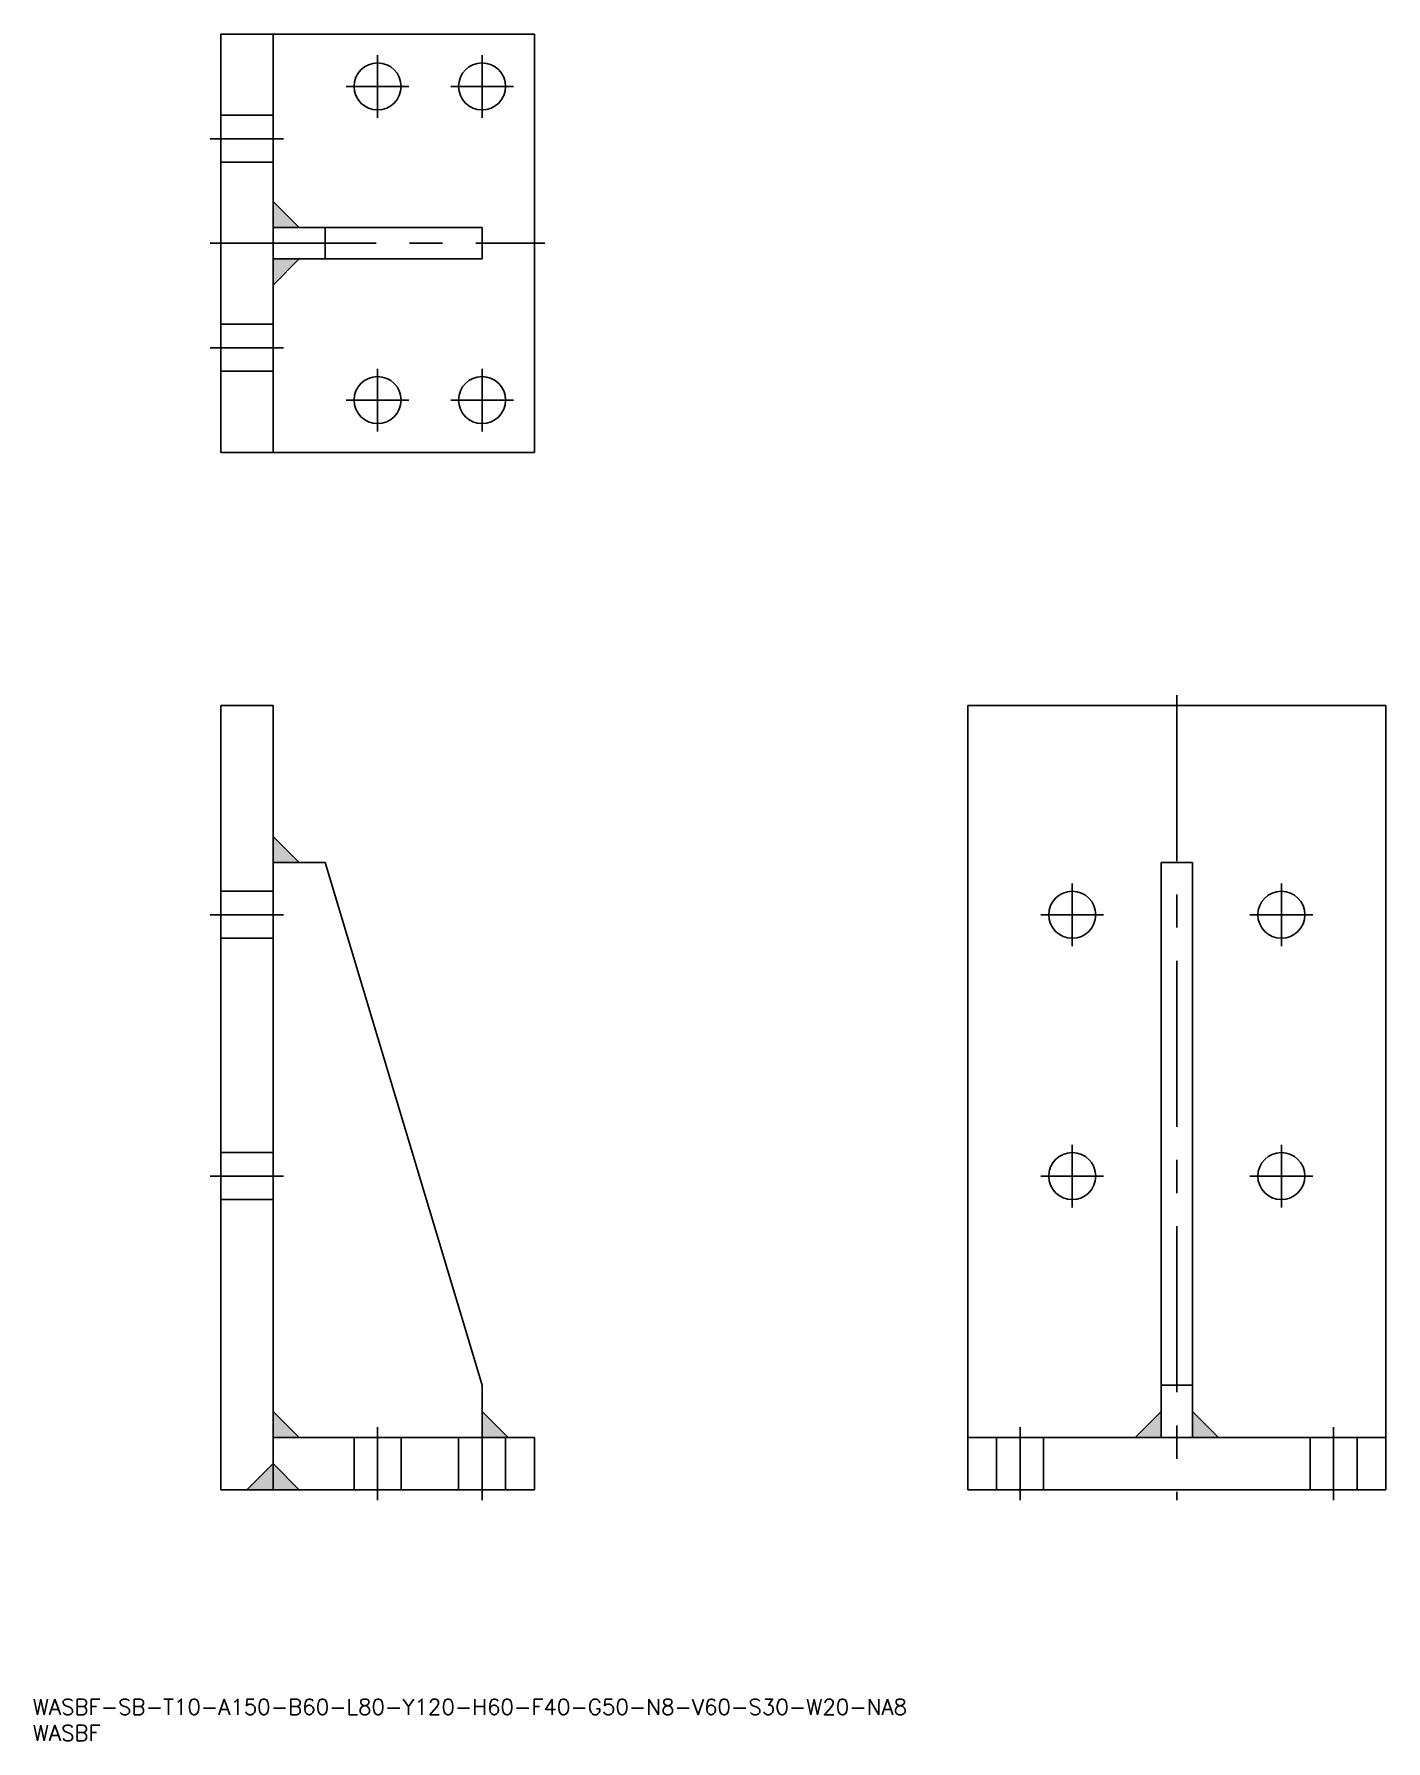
# Model space of a CAD drawing. Extents: x 0 to 259, y 0 to 326.
import ezdxf

# ---------------------------------------------------------------- set-up
doc = ezdxf.new("R2010")
doc.units = 0
doc.linetypes.add('CENTER', pattern=[50.8, 31.75, -6.35, 6.35, -6.35])
doc.linetypes.add('DASHED', pattern=[19.05, 12.7, -6.35])
doc.layers.get('0').update_dxf_attribs({"linetype": 'CONTINUOUS'})
doc.layers.add('CENTER', color=1, linetype='CENTER')
doc.styles.get("Standard").update_dxf_attribs({"font": 'txt.shx', "height": 3, "bigfont": 'bigfont.shx'})

# ---------------------------------------------------------------- blocks, each defined once
blk = doc.blocks.new('*U1')
at = {"color": 7, "linetype": 'CONTINUOUS'}
blk.add_text('WASBF-SB-T10-A150-B60-L80-Y120-H60-F40-G50-N8-V60-S30-W20-NA8', height=3, dxfattribs=at).set_placement((0, 5))
blk = doc.blocks.new('*U2')
at = {"color": 7, "linetype": 'CONTINUOUS'}
blk.add_text('WASBF', height=3, dxfattribs=at).set_placement((0, 0))
blk = doc.blocks.new('*U3')
at = {"color": 7, "linetype": 'CONTINUOUS'}
for p, q in [((45.964051, 294.47943), (45.964051, 289.47943)), ((50.964051, 289.47943), (45.964051, 294.47943))]:
    blk.add_line(p, q, dxfattribs=at)
blk.add_solid([(45.964051, 294.47943), (45.964051, 289.47943), (50.964051, 289.47943)], dxfattribs=at)
blk = doc.blocks.new('*U4')
at = {"color": 7, "linetype": 'CONTINUOUS'}
for p, q in [((50.964051, 283.47943), (45.964051, 278.47943)), ((45.964051, 278.47943), (45.964051, 283.47943))]:
    blk.add_line(p, q, dxfattribs=at)
at = {"color": 7, "linetype": 'CONTINUOUS', "extrusion": (0, 0, -1)}
blk.add_solid([(-45.964051, 283.47943), (-50.964051, 283.47943), (-45.964051, 278.47943)], dxfattribs=at)
blk = doc.blocks.new('*U5')
at = {"color": 7, "linetype": 'CONTINUOUS'}
for p, q in [((45.964051, 173.026256), (45.964051, 168.026256)), ((50.964051, 168.026256), (45.964051, 173.026256))]:
    blk.add_line(p, q, dxfattribs=at)
blk.add_solid([(45.964051, 173.026256), (45.964051, 168.026256), (50.964051, 168.026256)], dxfattribs=at)
blk = doc.blocks.new('*U6')
at = {"color": 7, "linetype": 'CONTINUOUS'}
for p, q in [((45.964051, 63.026256), (45.964051, 58.026256)), ((50.964051, 58.026256), (45.964051, 63.026256))]:
    blk.add_line(p, q, dxfattribs=at)
blk.add_solid([(45.964051, 63.026256), (45.964051, 58.026256), (50.964051, 58.026256)], dxfattribs=at)
blk = doc.blocks.new('*U7')
at = {"color": 7, "linetype": 'CONTINUOUS'}
for p, q in [((85.964051, 63.026256), (85.964051, 58.026256)), ((90.964051, 58.026256), (85.964051, 63.026256))]:
    blk.add_line(p, q, dxfattribs=at)
blk.add_solid([(85.964051, 63.026256), (85.964051, 58.026256), (90.964051, 58.026256)], dxfattribs=at)
blk = doc.blocks.new('*U8')
at = {"color": 7, "linetype": 'CONTINUOUS'}
for p, q in [((45.964051, 53.026256), (45.964051, 48.026256)), ((50.964051, 48.026256), (45.964051, 53.026256))]:
    blk.add_line(p, q, dxfattribs=at)
blk.add_solid([(45.964051, 53.026256), (45.964051, 48.026256), (50.964051, 48.026256)], dxfattribs=at)
blk = doc.blocks.new('*U9')
at = {"color": 7, "linetype": 'CONTINUOUS'}
for p, q in [((45.964051, 53.026256), (40.964051, 48.026256)), ((45.964051, 48.026256), (45.964051, 53.026256))]:
    blk.add_line(p, q, dxfattribs=at)
blk.add_solid([(45.964051, 53.026256), (40.964051, 48.026256), (45.964051, 48.026256)], dxfattribs=at)
blk = doc.blocks.new('*U10')
at = {"color": 7, "linetype": 'CONTINUOUS'}
for p, q in [((221.891983, 63.026256), (221.891983, 58.026256)), ((226.891983, 58.026256), (221.891983, 63.026256))]:
    blk.add_line(p, q, dxfattribs=at)
blk.add_solid([(221.891983, 63.026256), (221.891983, 58.026256), (226.891983, 58.026256)], dxfattribs=at)
blk = doc.blocks.new('*U11')
at = {"color": 7, "linetype": 'CONTINUOUS'}
for p, q in [((215.891983, 63.026256), (210.891983, 58.026256)), ((215.891983, 58.026256), (215.891983, 63.026256))]:
    blk.add_line(p, q, dxfattribs=at)
blk.add_solid([(215.891983, 63.026256), (210.891983, 58.026256), (215.891983, 58.026256)], dxfattribs=at)

msp = doc.modelspace()

# ---------------------------------------------------------------- linework, layer by layer
at = {"color": 7, "linetype": 'CONTINUOUS'}
for p, q in [((95.964051, 326.47943), (35.964051, 326.47943)), ((35.964051, 326.47943), (35.964051, 246.47943)), ((45.964051, 326.47943), (45.964051, 246.47943)), ((95.964051, 246.47943), (95.964051, 326.47943)), ((45.964051, 294.47943), (50.964051, 289.47943)), ((45.964051, 289.47943), (85.964051, 289.47943)), ((55.964051, 283.47943), (55.964051, 289.47943)), ((85.964051, 289.47943), (85.964051, 283.47943)), ((45.964051, 283.47943), (85.964051, 283.47943)), ((45.964051, 278.47943), (50.964051, 283.47943)), ((35.964051, 246.47943), (95.964051, 246.47943)), ((35.964051, 48.026256), (35.964051, 198.026256)), ((35.964051, 198.026256), (45.964051, 198.026256)), ((45.964051, 48.026256), (45.964051, 198.026256)), ((178.891983, 48.026256), (178.891983, 198.026256)), ((178.891983, 198.026256), (258.891983, 198.026256)), ((258.891983, 198.026256), (258.891983, 48.026256)), ((45.964051, 173.026256), (50.964051, 168.026256)), ((55.964051, 168.026256), (45.964051, 168.026256)), ((55.964051, 168.026256), (85.964051, 68.026256)), ((215.891983, 168.026256), (215.891983, 58.026256)), ((215.891983, 168.026256), (221.891983, 168.026256)), ((221.891983, 168.026256), (221.891983, 58.026256)), ((85.964051, 58.026256), (85.964051, 68.026256)), ((221.891983, 68.026256), (215.891983, 68.026256)), ((45.964051, 63.026256), (50.964051, 58.026256)), ((85.964051, 63.026256), (90.964051, 58.026256)), ((215.891983, 63.026256), (210.891983, 58.026256)), ((221.891983, 63.026256), (226.891983, 58.026256)), ((95.964051, 58.026256), (45.964051, 58.026256)), ((95.964051, 48.026256), (95.964051, 58.026256)), ((258.891983, 58.026256), (178.891983, 58.026256)), ((45.964051, 53.026256), (40.964051, 48.026256)), ((45.964051, 53.026256), (50.964051, 48.026256)), ((95.964051, 48.026256), (35.964051, 48.026256)), ((258.891983, 48.026256), (178.891983, 48.026256))]:
    msp.add_line(p, q, dxfattribs=at)
at = {"color": 3, "linetype": 'DASHED'}
for p, q in [((45.964051, 310.97943), (35.964051, 310.97943)), ((45.964051, 301.97943), (35.964051, 301.97943)), ((45.964051, 270.97943), (35.964051, 270.97943)), ((45.964051, 261.97943), (35.964051, 261.97943)), ((45.964051, 162.526256), (35.964051, 162.526256)), ((45.964051, 153.526256), (35.964051, 153.526256)), ((45.964051, 112.526256), (35.964051, 112.526256)), ((45.964051, 103.526256), (35.964051, 103.526256)), ((61.464051, 58.026256), (61.464051, 48.026256)), ((70.464051, 58.026256), (70.464051, 48.026256)), ((81.464051, 58.026256), (81.464051, 48.026256)), ((90.464051, 58.026256), (90.464051, 48.026256)), ((184.391983, 58.026256), (184.391983, 48.026256)), ((193.391983, 58.026256), (193.391983, 48.026256)), ((244.391983, 58.026256), (244.391983, 48.026256)), ((253.391983, 58.026256), (253.391983, 48.026256))]:
    msp.add_line(p, q, dxfattribs=at)
at = {"color": 7, "linetype": 'CONTINUOUS'}
for centre in [(65.964051, 316.47943), (85.964051, 316.47943), (65.964051, 256.47943), (85.964051, 256.47943), (198.891983, 158.026256), (238.891983, 158.026256), (198.891983, 108.026256), (238.891983, 108.026256)]:
    msp.add_circle(centre, 4.5, dxfattribs=at)
at = {"layer": 'CENTER', "color": 1, "linetype": 'CENTER'}
for p, q in [((65.964051, 322.47943), (65.964051, 310.47943)), ((85.964051, 322.47943), (85.964051, 310.47943)), ((59.964051, 316.47943), (71.964051, 316.47943)), ((79.964051, 316.47943), (91.964051, 316.47943)), ((47.964051, 306.47943), (33.964051, 306.47943)), ((33.964051, 286.47943), (97.964051, 286.47943)), ((47.964051, 266.47943), (33.964051, 266.47943)), ((65.964051, 262.47943), (65.964051, 250.47943)), ((85.964051, 262.47943), (85.964051, 250.47943)), ((59.964051, 256.47943), (71.964051, 256.47943)), ((79.964051, 256.47943), (91.964051, 256.47943)), ((218.891983, 200.026256), (218.891983, 46.026256)), ((198.891983, 164.026256), (198.891983, 152.026256)), ((238.891983, 164.026256), (238.891983, 152.026256)), ((47.964051, 158.026256), (33.964051, 158.026256)), ((204.891983, 158.026256), (192.891983, 158.026256)), ((232.891983, 158.026256), (244.891983, 158.026256)), ((198.891983, 114.026256), (198.891983, 102.026256)), ((238.891983, 114.026256), (238.891983, 102.026256)), ((47.964051, 108.026256), (33.964051, 108.026256)), ((204.891983, 108.026256), (192.891983, 108.026256)), ((232.891983, 108.026256), (244.891983, 108.026256)), ((65.964051, 60.026256), (65.964051, 46.026256)), ((85.964051, 60.026256), (85.964051, 46.026256)), ((188.891983, 60.026256), (188.891983, 46.026256)), ((248.891983, 60.026256), (248.891983, 46.026256))]:
    msp.add_line(p, q, dxfattribs=at)

# ---------------------------------------------------------------- block references
at = {"color": 7, "linetype": 'CONTINUOUS'}
for name in ['*U3', '*U4', '*U5', '*U6', '*U7', '*U11', '*U10', '*U9', '*U8', '*U1', '*U2']:
    msp.add_blockref(name, (0, 0), dxfattribs=at)

doc.saveas('drawing.dxf')
